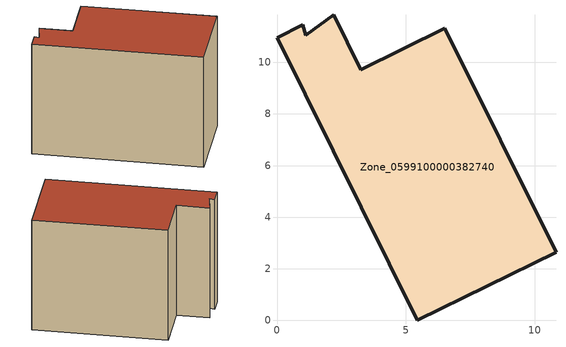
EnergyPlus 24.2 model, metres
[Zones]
Zone_0599100000382740
 floor ground (C_G): 1.12,11.04 2.2,11.85 3.25,9.71 6.5,11.32 10.82,2.64 5.43,0 0,10.96 0.99,11.45 z0
 wall outside (C_F): 0.99,11.45 0,10.96 5.43,0 10.82,2.64 6.5,11.32 3.25,9.71 2.2,11.85 1.12,11.04 0.99,11.45 z0:8.8
 roof outside (C_R): 2.2,11.85 1.12,11.04 0.99,11.45 0,10.96 5.43,0 10.82,2.64 6.5,11.32 3.25,9.71 z8.8
[BUILDING]
Pand.0599100000382740: North Axis=0; Terrain=City; Loads Convergence Tolerance Value=0.04; Temperature Convergence Tolerance Value=0.4; Solar Distribution=FullExterior; Maximum Number of Warmup Days=25; Minimum Number of Warmup Days=1
[Site:Location]
Rotterdam.The.Hague.AP_ZH_NLD Design_Conditions: Latitude=51.96; Longitude=4.45; Time Zone=1; Elevation=-4.5
[SITE:GROUNDTEMPERATURE:BUILDINGSURFACE]
18, 18, 18, 18, 18, 18, 18, 18, 18, 18, 18, 18
[MATERIAL] Thermal Absorptance=0.9; Solar Absorptance=0.7; Visible Absorptance=0.7
Name | Roughness | Thickness | Conductivity | Density | Specific Heat
G.TI.1992-2005 | MediumSmooth | 0.15 | 0.06 | 540 | 1210
F.TI.1992-2005 | Rough | 0.3 | 0.12 | 1920 | 840
R.TI.1992-2005 | MediumRough | 0.2 | 0.08 | 1500 | 1000
[CONSTRUCTION]
C_G: G.TI.1992-2005
C_F: F.TI.1992-2005
C_R: R.TI.1992-2005
[ZONE]
Zone_0599100000382740: Type=1; Multiplier=1; Ceiling Height=Autocalculate; Volume=Autocalculate; Floor Area=autocalculate; Part of Total Floor Area=Yes
[ZONEINFILTRATION:DESIGNFLOWRATE]
Infil_Zone_0599100000382740: Zone or ZoneList or Space or SpaceList=Zone_0599100000382740; Schedule=AlwaysOn; Design Flow Rate Calculation Method=Flow/Area; Flow Rate per Floor Area=0.0015; Constant Term Coefficient=1; Temperature Term Coefficient=0; Velocity Term Coefficient=0; Velocity Squared Term Coefficient=0
[HVACTEMPLATE:ZONE:IDEALLOADSAIRSYSTEM]
Zone_0599100000382740: Maximum Heating Supply Air Temperature=50; Minimum Cooling Supply Air Temperature=13; Maximum Heating Supply Air Humidity Ratio=0.0156; Minimum Cooling Supply Air Humidity Ratio=0.0077; Heating Limit=NoLimit; Cooling Limit=NoLimit; Dehumidification Control Type=ConstantSensibleHeatRatio; Cooling Sensible Heat Ratio=0.7; Dehumidification Setpoint=60; Humidification Control Type=None; Humidification Setpoint=30; Outdoor Air Method=None; Outdoor Air Flow Rate per Person=0.00944; Outdoor Air Flow Rate per Zone Floor Area=0; Outdoor Air Flow Rate per Zone=0; Demand Controlled Ventilation Type=None; Outdoor Air Economizer Type=NoEconomizer; Heat Recovery Type=None; Sensible Heat Recovery Effectiveness=0.7; Latent Heat Recovery Effectiveness=0.65
[ZONECONTROL:THERMOSTAT]
ThermostatControl_Zone_0599100000382740: Zone or ZoneList=Zone_0599100000382740; Control Type Schedule=DualSetpointControlType; Control 1=Thermostat_Zone_0599100000382740; Temperature Difference Between Cutout And Setpoint=0
[THERMOSTATSETPOINT:DUALSETPOINT]
Thermostat_Zone_0599100000382740: Heating Setpoint Temperature Schedule=HeatingSetpoint_Zone_0599100000382740; Cooling Setpoint Temperature Schedule=CoolingSetpoint_Zone_0599100000382740
[SCHEDULE:COMPACT]
HeatingSetpoint_Zone_0599100000382740: Through: 12/31, For: AllDays, Until: 24:00, 21
CoolingSetpoint_Zone_0599100000382740: Through: 12/31, For: AllDays, Until: 24:00, 24
DualSetpointControlType: Through: 12/31, For: AllDays, Until: 24:00, 4
AlwaysOn: Through: 12/31, For: AllDays, Until: 24:00, 1
